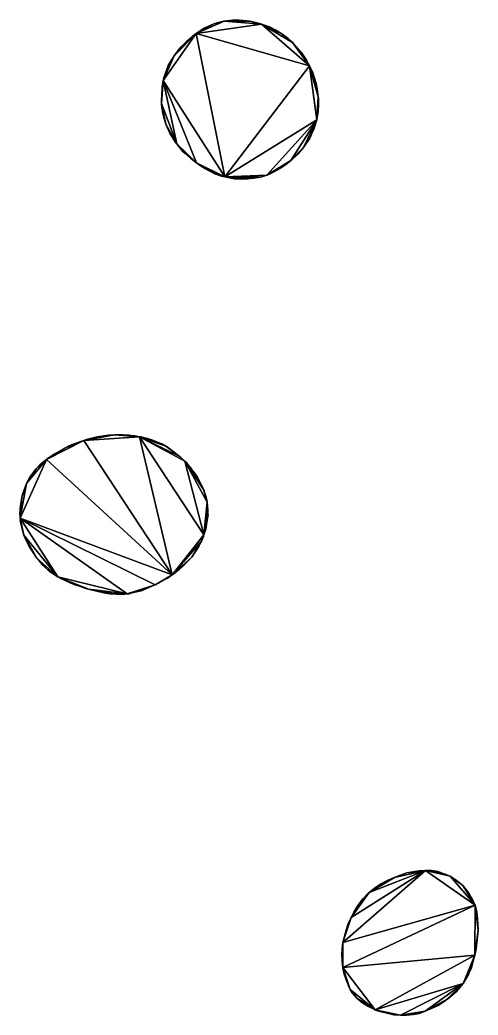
# Model space of a CAD drawing. Extents: x -73 to 82, y -67 to 69.
# Drawn here: x -72.9 to -15.4, y -67 to 57.7 of the extents above; entities that cross this region are included whole.
import ezdxf

# ---------------------------------------------------------------- set-up
doc = ezdxf.new("R2010")
doc.units = 0

msp = doc.modelspace()

# ---------------------------------------------------------------- linework, layer by layer
for points in [[(-47.23, 57.52, 140), (-48.52, 57.18, 140), (-50.76, 55.97, 140)], [(-42.55, 57.16, 140), (-47.23, 57.52, 140), (-50.76, 55.97, 140)], [(-47.23, 57.52, 140), (-47.45, 57.47, 140), (-48.52, 57.18, 140)], [(-47.45, 57.47, 140), (-48.12, 57.31, 140), (-48.52, 57.18, 140)], [(-47.23, 57.52, 140), (-47.32, 57.51, 140), (-47.45, 57.47, 140)], [(-45.88, 57.68, 140), (-47.18, 57.53, 140), (-47.23, 57.52, 140)], [(-44.08, 57.54, 140), (-45.88, 57.68, 140), (-47.23, 57.52, 140)], [(-42.55, 57.16, 140), (-44.08, 57.54, 140), (-47.23, 57.52, 140)], [(-44.08, 57.54, 140), (-44.88, 57.63, 140), (-45.88, 57.68, 140)], [(-44.01, 57.52, 140), (-44.07, 57.53, 140), (-44.08, 57.54, 140)], [(-42.55, 57.16, 140), (-44.01, 57.52, 140), (-44.08, 57.54, 140)], [(-42.55, 57.16, 140), (-42.83, 57.25, 140), (-44.01, 57.52, 140)], [(-48.52, 57.18, 140), (-49.65, 56.7, 140), (-50.76, 55.97, 140)], [(-36.55, 51.93, 140), (-42.55, 57.16, 140), (-50.76, 55.97, 140)], [(-49.65, 56.7, 140), (-49.7, 56.67, 140), (-50.76, 55.97, 140)], [(-48.52, 57.18, 140), (-48.91, 57.02, 140), (-49.65, 56.7, 140)], [(-41.57, 56.8, 140), (-41.62, 56.82, 140), (-42.55, 57.16, 140)], [(-40.01, 55.92, 140), (-41.57, 56.8, 140), (-42.55, 57.16, 140)], [(-38.68, 54.87, 140), (-40.01, 55.92, 140), (-42.55, 57.16, 140)], [(-36.55, 51.93, 140), (-38.68, 54.87, 140), (-42.55, 57.16, 140)], [(-40.01, 55.92, 140), (-40.78, 56.39, 140), (-41.57, 56.8, 140)], [(-50.76, 55.97, 140), (-53.53, 53.18, 140), (-54.88, 50.1, 140)], [(-50.76, 55.97, 140), (-54.88, 50.1, 140), (-47.18, 38.02, 140)], [(-50.76, 55.97, 140), (-52.61, 54.34, 140), (-53.53, 53.18, 140)], [(-50.76, 55.97, 140), (-52.02, 54.93, 140), (-52.61, 54.34, 140)], [(-52.02, 54.93, 140), (-52.31, 54.65, 140), (-52.61, 54.34, 140)], [(-50.76, 55.97, 140), (-51.26, 55.6, 140), (-52.02, 54.93, 140)], [(-36.55, 51.93, 140), (-50.76, 55.97, 140), (-47.18, 38.02, 140)], [(-39.24, 55.35, 140), (-39.87, 55.83, 140), (-40.01, 55.92, 140)], [(-38.68, 54.87, 140), (-39.24, 55.35, 140), (-40.01, 55.92, 140)], [(-38.68, 54.87, 140), (-39, 55.16, 140), (-39.24, 55.35, 140)], [(-52.61, 54.34, 140), (-52.79, 54.15, 140), (-53.53, 53.18, 140)], [(-52.79, 54.15, 140), (-53.27, 53.53, 140), (-53.53, 53.18, 140)], [(-52.61, 54.34, 140), (-52.7, 54.25, 140), (-52.79, 54.15, 140)], [(-37.61, 53.63, 140), (-38.17, 54.33, 140), (-38.68, 54.87, 140)], [(-37, 52.77, 140), (-37.61, 53.63, 140), (-38.68, 54.87, 140)], [(-36.55, 51.93, 140), (-37, 52.77, 140), (-38.68, 54.87, 140)], [(-37, 52.77, 140), (-37.23, 53.12, 140), (-37.61, 53.63, 140)], [(-53.53, 53.18, 140), (-54.26, 51.96, 140), (-54.88, 50.1, 140)], [(-53.53, 53.18, 140), (-54.19, 52.08, 140), (-54.26, 51.96, 140)], [(-53.53, 53.18, 140), (-53.83, 52.73, 140), (-54.19, 52.08, 140)], [(-36.89, 52.57, 140), (-36.95, 52.69, 140), (-37, 52.77, 140)], [(-36.55, 51.93, 140), (-36.89, 52.57, 140), (-37, 52.77, 140)], [(-54.26, 51.96, 140), (-54.76, 50.57, 140), (-54.88, 50.1, 140)], [(-54.26, 51.96, 140), (-54.52, 51.3, 140), (-54.76, 50.57, 140)], [(-54.19, 52.08, 140), (-54.25, 51.98, 140), (-54.26, 51.96, 140)], [(-35.63, 45.17, 140), (-36.55, 51.93, 140), (-47.18, 38.02, 140)], [(-36.28, 51.37, 140), (-36.43, 51.73, 140), (-36.55, 51.93, 140)], [(-36.19, 51.18, 140), (-36.28, 51.37, 140), (-36.55, 51.93, 140)], [(-35.72, 49.71, 140), (-36.19, 51.18, 140), (-36.55, 51.93, 140)], [(-35.46, 48.03, 140), (-35.72, 49.71, 140), (-36.55, 51.93, 140)], [(-35.63, 45.17, 140), (-35.46, 48.03, 140), (-36.55, 51.93, 140)], [(-35.72, 49.71, 140), (-36.11, 50.98, 140), (-36.19, 51.18, 140)], [(-54.88, 50.1, 140), (-55, 49.24, 140), (-55.1, 47.21, 140)], [(-54.88, 50.1, 140), (-55.1, 47.21, 140), (-53.19, 42.15, 140)], [(-54.88, 50.1, 140), (-54.98, 49.52, 140), (-55, 49.24, 140)], [(-54.76, 50.57, 140), (-54.83, 50.32, 140), (-54.88, 50.1, 140)], [(-54.88, 50.1, 140), (-53.19, 42.15, 140), (-50.71, 39.76, 140)], [(-54.88, 50.1, 140), (-50.71, 39.76, 140), (-47.18, 38.02, 140)], [(-55.07, 48.71, 140), (-55.12, 47.91, 140), (-55.1, 47.21, 140)], [(-55, 49.24, 140), (-55.07, 48.71, 140), (-55.1, 47.21, 140)], [(-35.58, 49.06, 140), (-35.68, 49.52, 140), (-35.72, 49.71, 140)], [(-35.46, 48.03, 140), (-35.58, 49.06, 140), (-35.72, 49.71, 140)], [(-35.46, 48.03, 140), (-35.53, 48.65, 140), (-35.58, 49.06, 140)], [(-35.63, 45.17, 140), (-35.41, 47.1, 140), (-35.46, 48.03, 140)], [(-35.43, 47.82, 140), (-35.44, 47.91, 140), (-35.46, 48.03, 140)], [(-35.41, 47.1, 140), (-35.43, 47.82, 140), (-35.46, 48.03, 140)], [(-35.41, 47.1, 140), (-35.41, 47.27, 140), (-35.43, 47.82, 140)], [(-55.1, 47.21, 140), (-55.1, 47.12, 140), (-55.09, 47.07, 140)], [(-55.1, 47.21, 140), (-55.09, 47.07, 140), (-54.57, 44.64, 140)], [(-55.1, 47.21, 140), (-54.57, 44.64, 140), (-53.19, 42.15, 140)], [(-55.1, 47.12, 140), (-55.1, 47.1, 140), (-55.09, 47.07, 140)], [(-55.09, 47.07, 140), (-55.01, 46.3, 140), (-54.93, 45.95, 140)], [(-55.09, 47.07, 140), (-54.93, 45.95, 140), (-54.57, 44.64, 140)], [(-35.63, 45.17, 140), (-35.48, 46.3, 140), (-35.41, 47.1, 140)], [(-35.63, 45.17, 140), (-35.52, 45.88, 140), (-35.48, 46.3, 140)], [(-35.48, 46.3, 140), (-35.44, 46.58, 140), (-35.41, 47.1, 140)], [(-54.93, 45.95, 140), (-54.84, 45.49, 140), (-54.57, 44.64, 140)], [(-47.18, 38.02, 140), (-41.89, 38.25, 140), (-35.63, 45.17, 140)], [(-41.89, 38.25, 140), (-38.9, 40.07, 140), (-35.63, 45.17, 140)], [(-38.9, 40.07, 140), (-37.31, 41.69, 140), (-35.63, 45.17, 140)], [(-37.31, 41.69, 140), (-36.52, 42.88, 140), (-35.63, 45.17, 140)], [(-36.52, 42.88, 140), (-36.34, 43.26, 140), (-35.63, 45.17, 140)], [(-36.34, 43.26, 140), (-36.04, 43.88, 140), (-35.63, 45.17, 140)], [(-36.04, 43.88, 140), (-35.8, 44.58, 140), (-35.63, 45.17, 140)], [(-54.57, 44.64, 140), (-54.56, 44.6, 140), (-54.05, 43.48, 140)], [(-54.57, 44.64, 140), (-54.05, 43.48, 140), (-53.4, 42.42, 140)], [(-54.57, 44.64, 140), (-53.4, 42.42, 140), (-53.19, 42.15, 140)], [(-54.05, 43.48, 140), (-53.84, 43.1, 140), (-53.4, 42.42, 140)], [(-53.4, 42.42, 140), (-53.33, 42.32, 140), (-53.29, 42.28, 140)], [(-53.4, 42.42, 140), (-53.29, 42.28, 140), (-53.19, 42.15, 140)], [(-37.31, 41.69, 140), (-36.87, 42.27, 140), (-36.52, 42.88, 140)], [(-36.52, 42.88, 140), (-36.43, 43.04, 140), (-36.34, 43.26, 140)], [(-53.19, 42.15, 140), (-52.7, 41.5, 140), (-52.44, 41.21, 140)], [(-53.19, 42.15, 140), (-52.44, 41.21, 140), (-52.18, 40.98, 140)], [(-53.19, 42.15, 140), (-52.18, 40.98, 140), (-51.45, 40.37, 140)], [(-53.19, 42.15, 140), (-51.45, 40.37, 140), (-50.71, 39.76, 140)], [(-38.9, 40.07, 140), (-38.02, 40.88, 140), (-37.31, 41.69, 140)], [(-38.02, 40.88, 140), (-37.43, 41.53, 140), (-37.31, 41.69, 140)], [(-51.45, 40.37, 140), (-51.29, 40.22, 140), (-50.71, 39.76, 140)], [(-41.89, 38.25, 140), (-40.55, 38.91, 140), (-38.9, 40.07, 140)], [(-40.55, 38.91, 140), (-40.13, 39.15, 140), (-38.9, 40.07, 140)], [(-40.13, 39.15, 140), (-39.56, 39.54, 140), (-38.9, 40.07, 140)], [(-38.9, 40.07, 140), (-38.78, 40.16, 140), (-38.02, 40.88, 140)], [(-50.71, 39.76, 140), (-50.13, 39.36, 140), (-49.59, 39.02, 140)], [(-50.71, 39.76, 140), (-49.59, 39.02, 140), (-48.53, 38.48, 140)], [(-50.71, 39.76, 140), (-48.53, 38.48, 140), (-47.18, 38.02, 140)], [(-49.59, 39.02, 140), (-49.28, 38.86, 140), (-48.53, 38.48, 140)], [(-41.89, 38.25, 140), (-41.4, 38.45, 140), (-40.55, 38.91, 140)], [(-41.4, 38.45, 140), (-41.12, 38.59, 140), (-40.55, 38.91, 140)], [(-40.55, 38.91, 140), (-40.33, 39.02, 140), (-40.13, 39.15, 140)], [(-48.53, 38.48, 140), (-48.44, 38.43, 140), (-48.4, 38.41, 140)], [(-48.53, 38.48, 140), (-48.4, 38.41, 140), (-47.18, 38.02, 140)], [(-48.4, 38.41, 140), (-48.31, 38.38, 140), (-47.6, 38.12, 140)], [(-48.4, 38.41, 140), (-47.6, 38.12, 140), (-47.18, 38.02, 140)], [(-47.18, 38.02, 140), (-42.71, 37.98, 140), (-41.89, 38.25, 140)], [(-47.18, 38.02, 140), (-46.78, 37.92, 140), (-46, 37.8, 140)], [(-47.18, 38.02, 140), (-46, 37.8, 140), (-45.95, 37.79, 140)], [(-47.18, 38.02, 140), (-45.95, 37.79, 140), (-45.93, 37.79, 140)], [(-47.18, 38.02, 140), (-45.93, 37.79, 140), (-44.32, 37.75, 140)], [(-47.18, 38.02, 140), (-44.32, 37.75, 140), (-43.64, 37.84, 140)], [(-47.18, 38.02, 140), (-43.64, 37.84, 140), (-42.71, 37.98, 140)], [(-45.93, 37.79, 140), (-45.13, 37.73, 140), (-44.32, 37.75, 140)], [(-43.64, 37.84, 140), (-43.51, 37.84, 140), (-42.71, 37.98, 140)], [(-42.71, 37.98, 140), (-41.91, 38.24, 140), (-41.89, 38.25, 140)], [(-41.91, 38.24, 140), (-41.9, 38.25, 140), (-41.89, 38.25, 140)], [(-64.82, 5, 140), (-67.22, 4.03, 140), (-69.52, 2.61, 140)], [(-64.82, 5, 140), (-69.52, 2.61, 140), (-53.75, -11.86, 140)], [(-64.82, 5, 140), (-66.66, 4.31, 140), (-67.22, 4.03, 140)], [(-64.82, 5, 140), (-66.17, 4.51, 140), (-66.66, 4.31, 140)], [(-60.98, 5.69, 140), (-62.54, 5.53, 140), (-64.82, 5, 140)], [(-57.86, 5.46, 140), (-60.98, 5.69, 140), (-64.82, 5, 140)], [(-62.54, 5.53, 140), (-63.69, 5.32, 140), (-64.82, 5, 140)], [(-57.86, 5.46, 140), (-64.82, 5, 140), (-53.75, -11.86, 140)], [(-63.69, 5.32, 140), (-64.52, 5.1, 140), (-64.82, 5, 140)], [(-62.54, 5.53, 140), (-63.11, 5.45, 140), (-63.69, 5.32, 140)], [(-60.98, 5.69, 140), (-61.76, 5.64, 140), (-62.54, 5.53, 140)], [(-61.76, 5.64, 140), (-62.33, 5.57, 140), (-62.54, 5.53, 140)], [(-60.98, 5.69, 140), (-61.55, 5.67, 140), (-61.76, 5.64, 140)], [(-60.2, 5.7, 140), (-60.77, 5.71, 140), (-60.98, 5.69, 140)], [(-59.42, 5.66, 140), (-60.2, 5.7, 140), (-60.98, 5.69, 140)], [(-57.86, 5.46, 140), (-59.42, 5.66, 140), (-60.98, 5.69, 140)], [(-59.42, 5.66, 140), (-59.99, 5.71, 140), (-60.2, 5.7, 140)], [(-58.64, 5.57, 140), (-59.21, 5.66, 140), (-59.42, 5.66, 140)], [(-57.86, 5.46, 140), (-58.64, 5.57, 140), (-59.42, 5.66, 140)], [(-57.86, 5.46, 140), (-58.43, 5.56, 140), (-58.64, 5.57, 140)], [(-57.08, 5.29, 140), (-57.65, 5.43, 140), (-57.86, 5.46, 140)], [(-56.5, 5.12, 140), (-57.08, 5.29, 140), (-57.86, 5.46, 140)], [(-55.53, 4.75, 140), (-56.5, 5.12, 140), (-57.86, 5.46, 140)], [(-54.57, 4.26, 140), (-55.53, 4.75, 140), (-57.86, 5.46, 140)], [(-52.88, 3.01, 140), (-54.57, 4.26, 140), (-57.86, 5.46, 140)], [(-52.18, 2.39, 140), (-52.88, 3.01, 140), (-57.86, 5.46, 140)], [(-57.86, 5.46, 140), (-53.75, -11.86, 140), (-49.78, -6.82, 140)], [(-52.18, 2.39, 140), (-57.86, 5.46, 140), (-49.78, -6.82, 140)], [(-56.5, 5.12, 140), (-56.87, 5.25, 140), (-57.08, 5.29, 140)], [(-56.1, 4.99, 140), (-56.3, 5.07, 140), (-56.5, 5.12, 140)], [(-55.53, 4.75, 140), (-56.1, 4.99, 140), (-56.5, 5.12, 140)], [(-67.22, 4.03, 140), (-68.54, 3.28, 140), (-69.52, 2.61, 140)], [(-67.22, 4.03, 140), (-68.2, 3.49, 140), (-68.54, 3.28, 140)], [(-66.66, 4.31, 140), (-66.81, 4.24, 140), (-67.22, 4.03, 140)], [(-55.08, 4.55, 140), (-55.31, 4.66, 140), (-55.53, 4.75, 140)], [(-54.57, 4.26, 140), (-55.08, 4.55, 140), (-55.53, 4.75, 140)], [(-53.5, 3.54, 140), (-54.37, 4.15, 140), (-54.57, 4.26, 140)], [(-52.88, 3.01, 140), (-53.5, 3.54, 140), (-54.57, 4.26, 140)], [(-69.52, 2.61, 140), (-72.02, -0.39, 140), (-72.82, -4.75, 140)], [(-69.52, 2.61, 140), (-72.82, -4.75, 140), (-53.75, -11.86, 140)], [(-69.52, 2.61, 140), (-70.82, 1.44, 140), (-72.02, -0.39, 140)], [(-69.52, 2.61, 140), (-70.05, 2.19, 140), (-70.82, 1.44, 140)], [(-68.54, 3.28, 140), (-69.31, 2.77, 140), (-69.52, 2.61, 140)], [(-69.31, 2.77, 140), (-69.41, 2.7, 140), (-69.52, 2.61, 140)], [(-52.18, 2.39, 140), (-52.64, 2.83, 140), (-52.88, 3.01, 140)], [(-70.82, 1.44, 140), (-71.63, 0.39, 140), (-72.02, -0.39, 140)], [(-70.82, 1.44, 140), (-71.07, 1.17, 140), (-71.63, 0.39, 140)], [(-70.05, 2.19, 140), (-70.35, 1.95, 140), (-70.82, 1.44, 140)], [(-51.73, 1.95, 140), (-51.94, 2.17, 140), (-52.18, 2.39, 140)], [(-51.36, 1.43, 140), (-51.73, 1.95, 140), (-52.18, 2.39, 140)], [(-50.9, 0.8, 140), (-51.36, 1.43, 140), (-52.18, 2.39, 140)], [(-52.18, 2.39, 140), (-49.78, -6.82, 140), (-49.36, -2.73, 140)], [(-50.58, 0.39, 140), (-50.9, 0.8, 140), (-52.18, 2.39, 140)], [(-52.18, 2.39, 140), (-49.36, -2.73, 140), (-49.82, -1.15, 140)], [(-49.82, -1.15, 140), (-50.58, 0.39, 140), (-52.18, 2.39, 140)], [(-71.63, 0.39, 140), (-71.68, 0.3, 140), (-72.02, -0.39, 140)], [(-50.58, 0.39, 140), (-50.73, 0.59, 140), (-50.9, 0.8, 140)], [(-49.82, -1.15, 140), (-50.45, 0.15, 140), (-50.58, 0.39, 140)], [(-72.02, -0.39, 140), (-72.61, -2.12, 140), (-72.82, -4.75, 140)], [(-72.02, -0.39, 140), (-72.48, -1.67, 140), (-72.61, -2.12, 140)], [(-72.02, -0.39, 140), (-72.27, -1.03, 140), (-72.48, -1.67, 140)], [(-49.8, -1.22, 140), (-49.81, -1.17, 140), (-49.82, -1.15, 140)], [(-49.36, -2.73, 140), (-49.8, -1.22, 140), (-49.82, -1.15, 140)], [(-49.36, -2.73, 140), (-49.54, -1.96, 140), (-49.8, -1.22, 140)], [(-72.61, -2.12, 140), (-72.78, -3.04, 140), (-72.84, -3.52, 140)], [(-72.61, -2.12, 140), (-72.84, -3.52, 140), (-72.82, -4.75, 140)], [(-72.48, -1.67, 140), (-72.57, -1.95, 140), (-72.61, -2.12, 140)], [(-49.36, -2.73, 140), (-49.45, -2.34, 140), (-49.54, -1.96, 140)], [(-72.84, -3.52, 140), (-72.86, -4.03, 140), (-72.82, -4.75, 140)], [(-49.78, -6.82, 140), (-49.29, -3.78, 140), (-49.36, -2.73, 140)], [(-49.29, -3.78, 140), (-49.32, -3.27, 140), (-49.36, -2.73, 140)], [(-49.29, -3.78, 140), (-49.3, -3.52, 140), (-49.32, -3.27, 140)], [(-72.86, -4.03, 140), (-72.84, -4.3, 140), (-72.82, -4.75, 140)], [(-72.82, -4.75, 140), (-72.82, -4.91, 140), (-72.35, -6.9, 140)], [(-72.82, -4.75, 140), (-72.35, -6.9, 140), (-68.09, -12.1, 140)], [(-72.82, -4.75, 140), (-68.09, -12.1, 140), (-59.42, -14.23, 140)], [(-72.82, -4.75, 140), (-59.42, -14.23, 140), (-55.88, -13.1, 140)], [(-72.82, -4.75, 140), (-55.88, -13.1, 140), (-53.75, -11.86, 140)], [(-72.82, -4.91, 140), (-72.81, -5.08, 140), (-72.35, -6.9, 140)], [(-49.78, -6.82, 140), (-49.42, -5.27, 140), (-49.29, -3.78, 140)], [(-49.42, -5.27, 140), (-49.26, -4.3, 140), (-49.29, -3.78, 140)], [(-49.42, -5.27, 140), (-49.37, -5.08, 140), (-49.26, -4.3, 140)], [(-72.81, -5.08, 140), (-72.67, -5.86, 140), (-72.35, -6.9, 140)], [(-49.78, -6.82, 140), (-49.54, -6.12, 140), (-49.42, -5.27, 140)], [(-49.78, -6.82, 140), (-49.71, -6.64, 140), (-49.54, -6.12, 140)], [(-49.54, -6.12, 140), (-49.49, -5.84, 140), (-49.42, -5.27, 140)], [(-72.35, -6.9, 140), (-72.17, -7.42, 140), (-71.75, -8.2, 140)], [(-72.35, -6.9, 140), (-71.75, -8.2, 140), (-70.75, -9.78, 140)], [(-72.35, -6.9, 140), (-70.75, -9.78, 140), (-68.09, -12.1, 140)], [(-53.75, -11.86, 140), (-50.09, -7.63, 140), (-49.78, -6.82, 140)], [(-50.09, -7.63, 140), (-49.84, -7.04, 140), (-49.78, -6.82, 140)], [(-50.09, -7.63, 140), (-49.97, -7.42, 140), (-49.84, -7.04, 140)], [(-71.75, -8.2, 140), (-70.96, -9.51, 140), (-70.75, -9.78, 140)], [(-53.75, -11.86, 140), (-51.31, -9.62, 140), (-50.09, -7.63, 140)], [(-51.31, -9.62, 140), (-50.36, -8.2, 140), (-50.09, -7.63, 140)], [(-51.31, -9.62, 140), (-50.83, -8.98, 140), (-50.36, -8.2, 140)], [(-70.75, -9.78, 140), (-70.11, -10.54, 140), (-69.36, -11.24, 140)], [(-70.75, -9.78, 140), (-69.36, -11.24, 140), (-68.09, -12.1, 140)], [(-53.75, -11.86, 140), (-52.16, -10.51, 140), (-51.31, -9.62, 140)], [(-52.16, -10.51, 140), (-51.42, -9.76, 140), (-51.31, -9.62, 140)], [(-53.75, -11.86, 140), (-52.32, -10.65, 140), (-52.16, -10.51, 140)], [(-53.75, -11.86, 140), (-52.8, -11.08, 140), (-52.32, -10.65, 140)], [(-53.75, -11.86, 140), (-53.51, -11.68, 140), (-52.8, -11.08, 140)], [(-52.32, -10.65, 140), (-52.21, -10.56, 140), (-52.16, -10.51, 140)], [(-69.36, -11.24, 140), (-69.2, -11.38, 140), (-68.09, -12.1, 140)], [(-68.09, -12.1, 140), (-67.8, -12.26, 140), (-66.49, -12.88, 140)], [(-68.09, -12.1, 140), (-66.49, -12.88, 140), (-65.25, -13.31, 140)], [(-68.09, -12.1, 140), (-65.25, -13.31, 140), (-64.27, -13.66, 140)], [(-68.09, -12.1, 140), (-64.27, -13.66, 140), (-59.42, -14.23, 140)], [(-55.88, -13.1, 140), (-55.3, -12.78, 140), (-53.75, -11.86, 140)], [(-55.3, -12.78, 140), (-54.34, -12.27, 140), (-53.75, -11.86, 140)], [(-66.49, -12.88, 140), (-66.05, -13.05, 140), (-65.25, -13.31, 140)], [(-65.25, -13.31, 140), (-64.68, -13.54, 140), (-64.6, -13.57, 140)], [(-65.25, -13.31, 140), (-64.6, -13.57, 140), (-64.27, -13.66, 140)], [(-64.6, -13.57, 140), (-64.48, -13.61, 140), (-64.27, -13.66, 140)], [(-64.27, -13.66, 140), (-62.33, -14.1, 140), (-61.82, -14.17, 140)], [(-64.27, -13.66, 140), (-61.82, -14.17, 140), (-61.11, -14.25, 140)], [(-64.27, -13.66, 140), (-61.11, -14.25, 140), (-59.42, -14.23, 140)], [(-59.42, -14.23, 140), (-56.3, -13.27, 140), (-55.88, -13.1, 140)], [(-59.42, -14.23, 140), (-57.08, -13.62, 140), (-56.3, -13.27, 140)], [(-59.42, -14.23, 140), (-57.86, -13.88, 140), (-57.08, -13.62, 140)], [(-57.86, -13.88, 140), (-57.3, -13.71, 140), (-57.08, -13.62, 140)], [(-57.86, -13.88, 140), (-57.65, -13.84, 140), (-57.3, -13.71, 140)], [(-57.08, -13.62, 140), (-56.87, -13.54, 140), (-56.3, -13.27, 140)], [(-56.3, -13.27, 140), (-56.09, -13.2, 140), (-55.88, -13.1, 140)], [(-55.88, -13.1, 140), (-55.48, -12.88, 140), (-55.3, -12.78, 140)], [(-61.82, -14.17, 140), (-61.55, -14.23, 140), (-61.11, -14.25, 140)], [(-61.11, -14.25, 140), (-60.2, -14.29, 140), (-59.42, -14.23, 140)], [(-61.11, -14.25, 140), (-60.77, -14.29, 140), (-60.2, -14.29, 140)], [(-60.2, -14.29, 140), (-59.99, -14.3, 140), (-59.42, -14.23, 140)], [(-59.42, -14.23, 140), (-58.64, -14.08, 140), (-57.86, -13.88, 140)], [(-59.42, -14.23, 140), (-59.21, -14.23, 140), (-58.64, -14.08, 140)], [(-58.64, -14.08, 140), (-58.43, -14.04, 140), (-57.86, -13.88, 140)], [(-32.38, -57.93, 140), (-15.79, -53.26, 140), (-22, -48.89, 140)], [(-31.33, -54.8, 140), (-32.38, -57.93, 140), (-22, -48.89, 140)], [(-22, -48.89, 140), (-29.07, -51.65, 140), (-31.33, -54.8, 140)], [(-22, -48.89, 140), (-25.91, -49.76, 140), (-29.07, -51.65, 140)], [(-25.91, -49.76, 140), (-27.48, -50.53, 140), (-29.07, -51.65, 140)], [(-25.91, -49.76, 140), (-26.7, -50.12, 140), (-27.48, -50.53, 140)], [(-25.91, -49.76, 140), (-25.93, -49.77, 140), (-26.7, -50.12, 140)], [(-22, -48.89, 140), (-24.35, -49.21, 140), (-25.91, -49.76, 140)], [(-24.35, -49.21, 140), (-25.13, -49.47, 140), (-25.91, -49.76, 140)], [(-25.13, -49.47, 140), (-25.15, -49.47, 140), (-25.91, -49.76, 140)], [(-24.35, -49.21, 140), (-24.37, -49.22, 140), (-25.13, -49.47, 140)], [(-22, -48.89, 140), (-23.57, -49.06, 140), (-24.35, -49.21, 140)], [(-23.57, -49.06, 140), (-23.59, -49.06, 140), (-24.35, -49.21, 140)], [(-22, -48.89, 140), (-22.8, -48.93, 140), (-23.57, -49.06, 140)], [(-22, -48.89, 140), (-22.02, -48.88, 140), (-22.8, -48.93, 140)], [(-19.7, -49.3, 140), (-21.24, -48.9, 140), (-22, -48.89, 140)], [(-18.89, -49.63, 140), (-19.7, -49.3, 140), (-22, -48.89, 140)], [(-15.79, -53.26, 140), (-18.89, -49.63, 140), (-22, -48.89, 140)], [(-19.7, -49.3, 140), (-20.46, -49.04, 140), (-21.24, -48.9, 140)], [(-19.66, -49.31, 140), (-19.67, -49.31, 140), (-19.7, -49.3, 140)], [(-18.89, -49.63, 140), (-19.66, -49.31, 140), (-19.7, -49.3, 140)], [(-18.89, -49.63, 140), (-18.92, -49.62, 140), (-19.66, -49.31, 140)], [(-18.12, -50.17, 140), (-18.16, -50.14, 140), (-18.89, -49.63, 140)], [(-17.32, -50.8, 140), (-18.12, -50.17, 140), (-18.89, -49.63, 140)], [(-15.79, -53.26, 140), (-17.32, -50.8, 140), (-18.89, -49.63, 140)], [(-27.48, -50.53, 140), (-28.26, -51.02, 140), (-29.07, -51.65, 140)], [(-28.26, -51.02, 140), (-28.28, -51.03, 140), (-29.07, -51.65, 140)], [(-27.48, -50.53, 140), (-27.5, -50.54, 140), (-28.26, -51.02, 140)], [(-26.7, -50.12, 140), (-26.72, -50.13, 140), (-27.48, -50.53, 140)], [(-17.32, -50.8, 140), (-17.33, -50.79, 140), (-18.12, -50.17, 140)], [(-16.55, -51.75, 140), (-16.58, -51.71, 140), (-17.32, -50.8, 140)], [(-15.79, -53.26, 140), (-16.55, -51.75, 140), (-17.32, -50.8, 140)], [(-29.07, -51.65, 140), (-30.43, -53.24, 140), (-31.33, -54.8, 140)], [(-29.07, -51.65, 140), (-29.84, -52.44, 140), (-30.43, -53.24, 140)], [(-29.07, -51.65, 140), (-29.09, -51.67, 140), (-29.84, -52.44, 140)], [(-15.79, -53.26, 140), (-16.55, -51.76, 140), (-16.55, -51.75, 140)], [(-15.79, -53.26, 140), (-16.1, -52.48, 140), (-16.55, -51.76, 140)], [(-32.38, -57.93, 140), (-32.35, -61.07, 140), (-15.79, -53.26, 140)], [(-32.35, -61.07, 140), (-15.83, -59.5, 140), (-15.79, -53.26, 140)], [(-30.43, -53.24, 140), (-30.93, -54.02, 140), (-31.33, -54.8, 140)], [(-30.43, -53.24, 140), (-30.46, -53.26, 140), (-30.93, -54.02, 140)], [(-29.84, -52.44, 140), (-29.87, -52.46, 140), (-30.43, -53.24, 140)], [(-15.83, -59.5, 140), (-15.41, -56.37, 140), (-15.79, -53.26, 140)], [(-15.58, -54.07, 140), (-15.78, -53.29, 140), (-15.79, -53.26, 140)], [(-15.41, -56.37, 140), (-15.58, -54.07, 140), (-15.79, -53.26, 140)], [(-15.58, -54.07, 140), (-15.59, -54.05, 140), (-15.78, -53.29, 140)], [(-31.33, -54.8, 140), (-31.68, -55.59, 140), (-32.38, -57.93, 140)], [(-31.33, -54.8, 140), (-31.34, -54.83, 140), (-31.68, -55.59, 140)], [(-30.93, -54.02, 140), (-30.95, -54.05, 140), (-31.33, -54.8, 140)], [(-15.45, -55.59, 140), (-15.46, -54.83, 140), (-15.58, -54.07, 140)], [(-15.41, -56.37, 140), (-15.45, -55.59, 140), (-15.58, -54.07, 140)], [(-31.68, -55.59, 140), (-31.95, -56.37, 140), (-32.38, -57.93, 140)], [(-31.68, -55.59, 140), (-31.69, -55.61, 140), (-31.95, -56.37, 140)], [(-15.41, -56.37, 140), (-15.45, -55.61, 140), (-15.45, -55.59, 140)], [(-31.95, -56.37, 140), (-31.95, -56.39, 140), (-32.38, -57.93, 140)], [(-31.95, -56.39, 140), (-32.21, -57.17, 140), (-32.38, -57.93, 140)], [(-15.83, -59.5, 140), (-15.56, -57.93, 140), (-15.41, -56.37, 140)], [(-15.56, -57.93, 140), (-15.48, -57.15, 140), (-15.41, -56.37, 140)], [(-15.56, -57.93, 140), (-15.48, -57.18, 140), (-15.48, -57.15, 140)], [(-15.48, -57.15, 140), (-15.41, -56.39, 140), (-15.41, -56.37, 140)], [(-32.38, -57.93, 140), (-32.38, -57.96, 140), (-32.46, -58.72, 140)], [(-32.38, -57.93, 140), (-32.46, -58.72, 140), (-32.35, -61.07, 140)], [(-15.83, -59.5, 140), (-15.67, -58.72, 140), (-15.56, -57.93, 140)], [(-15.67, -58.72, 140), (-15.57, -57.96, 140), (-15.56, -57.93, 140)], [(-32.46, -58.72, 140), (-32.47, -58.74, 140), (-32.5, -59.5, 140)], [(-32.46, -58.72, 140), (-32.5, -59.5, 140), (-32.35, -61.07, 140)], [(-32.5, -59.5, 140), (-32.5, -59.52, 140), (-32.35, -61.07, 140)], [(-32.5, -59.52, 140), (-32.45, -60.28, 140), (-32.35, -61.07, 140)], [(-32.35, -61.07, 140), (-28.32, -66.37, 140), (-15.83, -59.5, 140)], [(-28.32, -66.37, 140), (-17.29, -63.04, 140), (-15.83, -59.5, 140)], [(-17.29, -63.04, 140), (-16.02, -60.28, 140), (-15.83, -59.5, 140)], [(-16.02, -60.28, 140), (-15.84, -59.52, 140), (-15.83, -59.5, 140)], [(-15.83, -59.5, 140), (-15.68, -58.75, 140), (-15.67, -58.72, 140)], [(-32.45, -60.28, 140), (-32.45, -60.31, 140), (-32.35, -61.07, 140)], [(-32.35, -61.07, 140), (-32.35, -61.09, 140), (-32.2, -61.87, 140)], [(-32.35, -61.07, 140), (-32.2, -61.87, 140), (-31.44, -63.81, 140)], [(-32.35, -61.07, 140), (-31.44, -63.81, 140), (-28.32, -66.37, 140)], [(-32.35, -61.09, 140), (-32.34, -61.11, 140), (-32.2, -61.87, 140)], [(-17.29, -63.04, 140), (-16.23, -61.06, 140), (-16.02, -60.28, 140)], [(-17.29, -63.04, 140), (-16.23, -61.09, 140), (-16.23, -61.06, 140)], [(-17.29, -63.04, 140), (-16.57, -61.82, 140), (-16.23, -61.09, 140)], [(-16.57, -61.82, 140), (-16.24, -61.11, 140), (-16.23, -61.09, 140)], [(-16.23, -61.06, 140), (-16.02, -60.31, 140), (-16.02, -60.28, 140)], [(-32.2, -61.87, 140), (-32.19, -61.9, 140), (-31.88, -62.8, 140)], [(-32.2, -61.87, 140), (-31.88, -62.8, 140), (-31.44, -63.81, 140)], [(-17.29, -63.04, 140), (-16.58, -61.84, 140), (-16.57, -61.82, 140)], [(-17.29, -63.04, 140), (-17.05, -62.68, 140), (-16.58, -61.84, 140)], [(-31.88, -62.8, 140), (-31.65, -63.44, 140), (-31.44, -63.81, 140)], [(-28.32, -66.37, 140), (-25.15, -67.02, 140), (-17.29, -63.04, 140)], [(-25.15, -67.02, 140), (-22.05, -66.54, 140), (-17.29, -63.04, 140)], [(-22.05, -66.54, 140), (-19.27, -65.03, 140), (-17.29, -63.04, 140)], [(-19.27, -65.03, 140), (-18.13, -64.06, 140), (-17.29, -63.04, 140)], [(-18.13, -64.06, 140), (-18.1, -64.03, 140), (-17.29, -63.04, 140)], [(-18.1, -64.03, 140), (-17.59, -63.44, 140), (-17.29, -63.04, 140)], [(-31.44, -63.81, 140), (-31.41, -63.86, 140), (-31.18, -64.22, 140)], [(-31.44, -63.81, 140), (-31.18, -64.22, 140), (-30.6, -64.91, 140)], [(-31.44, -63.81, 140), (-30.6, -64.91, 140), (-28.32, -66.37, 140)], [(-31.18, -64.22, 140), (-30.63, -64.88, 140), (-30.6, -64.91, 140)], [(-19.27, -65.03, 140), (-19.26, -65.01, 140), (-18.13, -64.06, 140)], [(-18.13, -64.06, 140), (-18.11, -64.04, 140), (-18.1, -64.03, 140)], [(-30.6, -64.91, 140), (-29.85, -65.53, 140), (-29.77, -65.58, 140)], [(-30.6, -64.91, 140), (-29.77, -65.58, 140), (-28.32, -66.37, 140)], [(-29.77, -65.58, 140), (-29.15, -65.94, 140), (-28.32, -66.37, 140)], [(-22.05, -66.54, 140), (-20.43, -65.82, 140), (-19.27, -65.03, 140)], [(-22.05, -66.54, 140), (-21.24, -66.21, 140), (-20.43, -65.82, 140)], [(-20.43, -65.82, 140), (-19.66, -65.3, 140), (-19.27, -65.03, 140)], [(-28.32, -66.37, 140), (-28.28, -66.39, 140), (-27.57, -66.61, 140)], [(-28.32, -66.37, 140), (-27.57, -66.61, 140), (-25.15, -67.02, 140)], [(-27.57, -66.61, 140), (-27.53, -66.62, 140), (-27.47, -66.63, 140)], [(-27.57, -66.61, 140), (-27.47, -66.63, 140), (-25.15, -67.02, 140)], [(-27.47, -66.63, 140), (-25.96, -66.98, 140), (-25.15, -67.02, 140)], [(-25.96, -66.98, 140), (-25.93, -66.99, 140), (-25.15, -67.02, 140)], [(-25.15, -67.02, 140), (-23.56, -66.94, 140), (-22.05, -66.54, 140)], [(-25.15, -67.02, 140), (-24.37, -67.02, 140), (-23.56, -66.94, 140)], [(-25.15, -67.02, 140), (-24.39, -67.02, 140), (-24.37, -67.02, 140)], [(-24.37, -67.02, 140), (-23.59, -66.95, 140), (-23.56, -66.94, 140)], [(-23.56, -66.94, 140), (-22.78, -66.8, 140), (-22.05, -66.54, 140)], [(-23.56, -66.94, 140), (-22.8, -66.81, 140), (-22.78, -66.8, 140)], [(-22.78, -66.8, 140), (-22.06, -66.54, 140), (-22.05, -66.54, 140)]]:
    msp.add_3dface(points)

doc.saveas('drawing.dxf')
